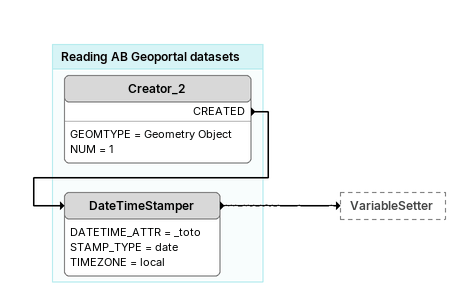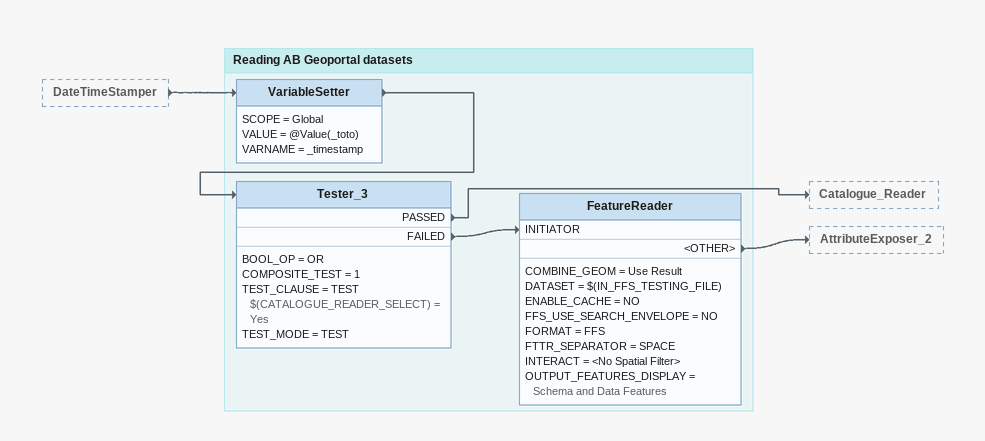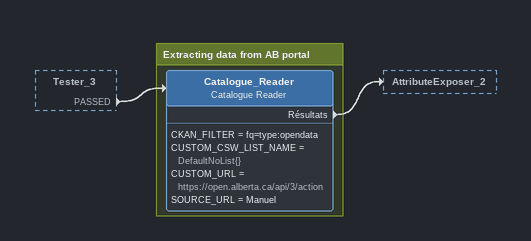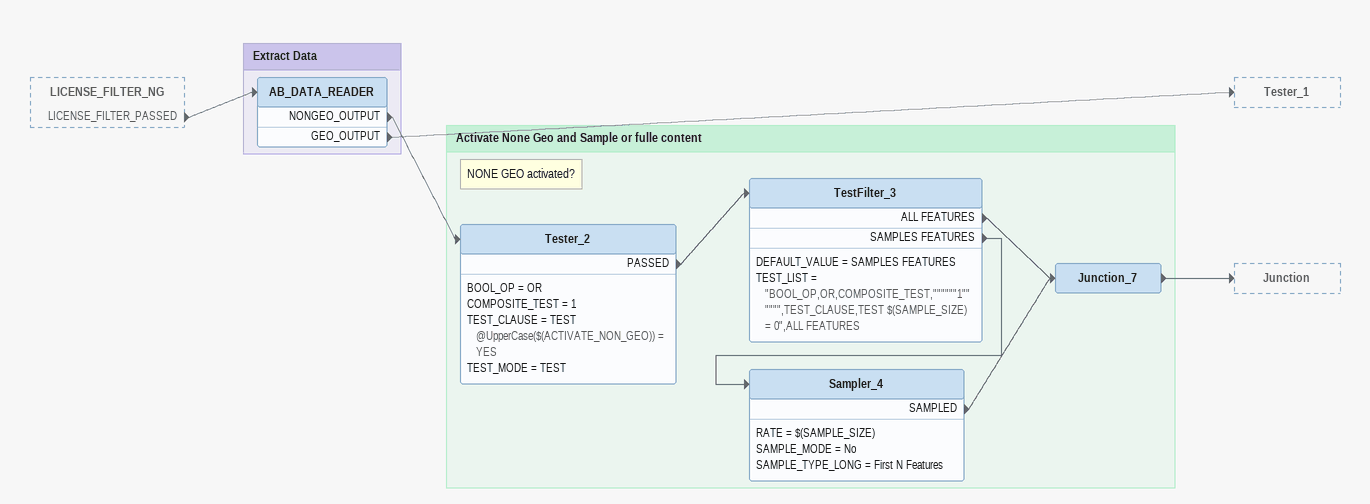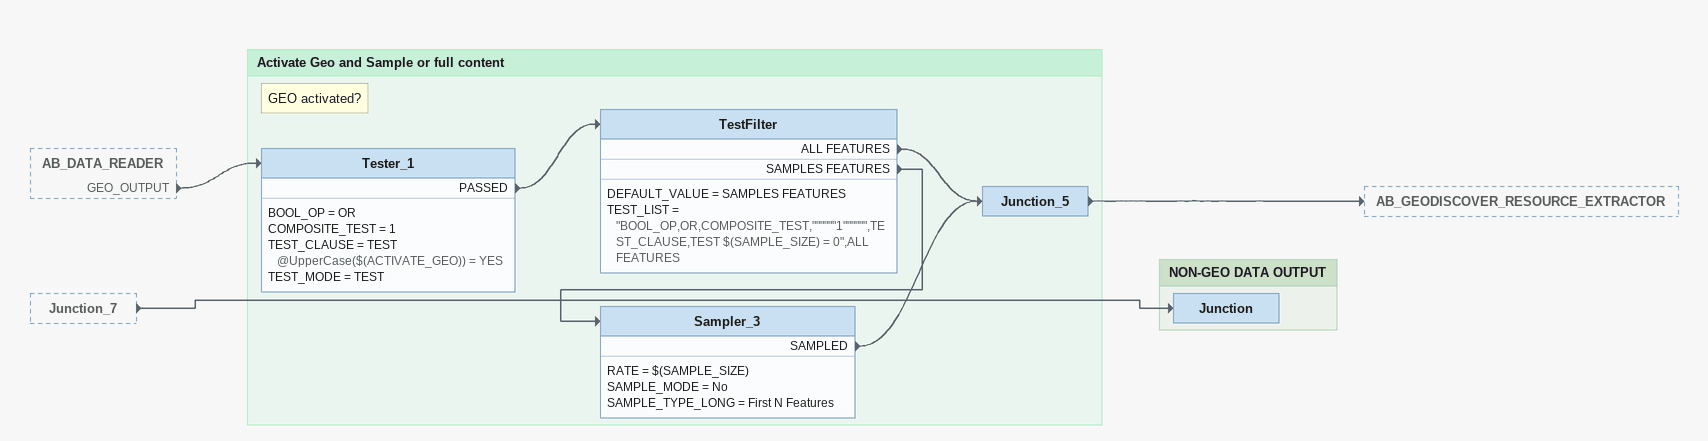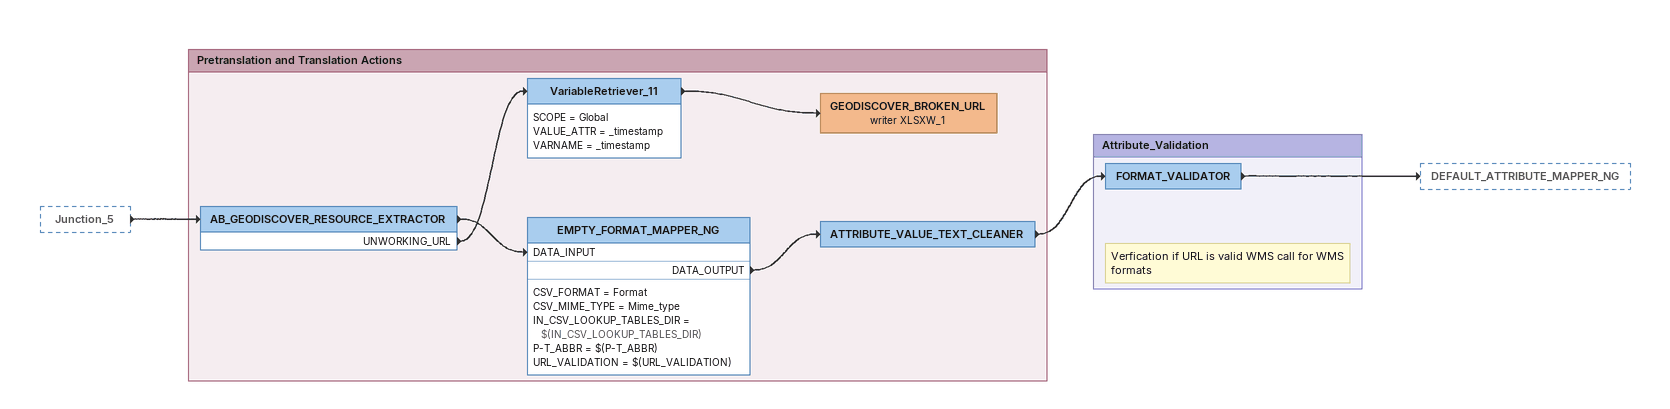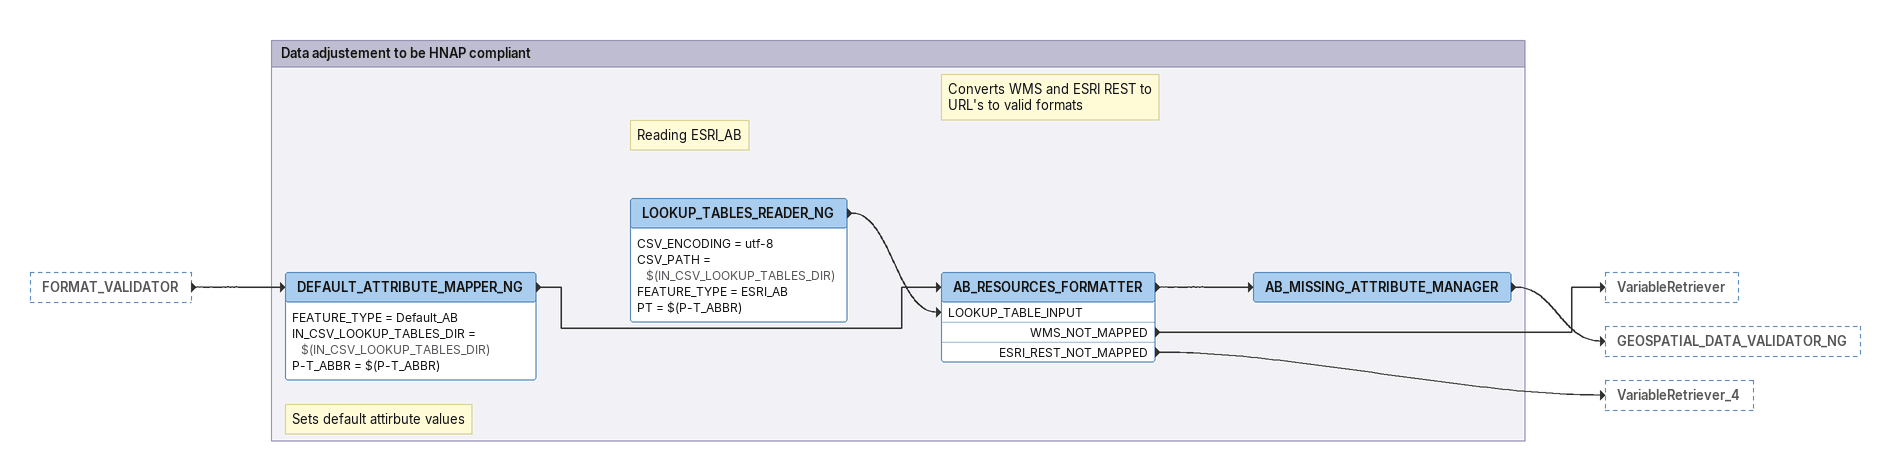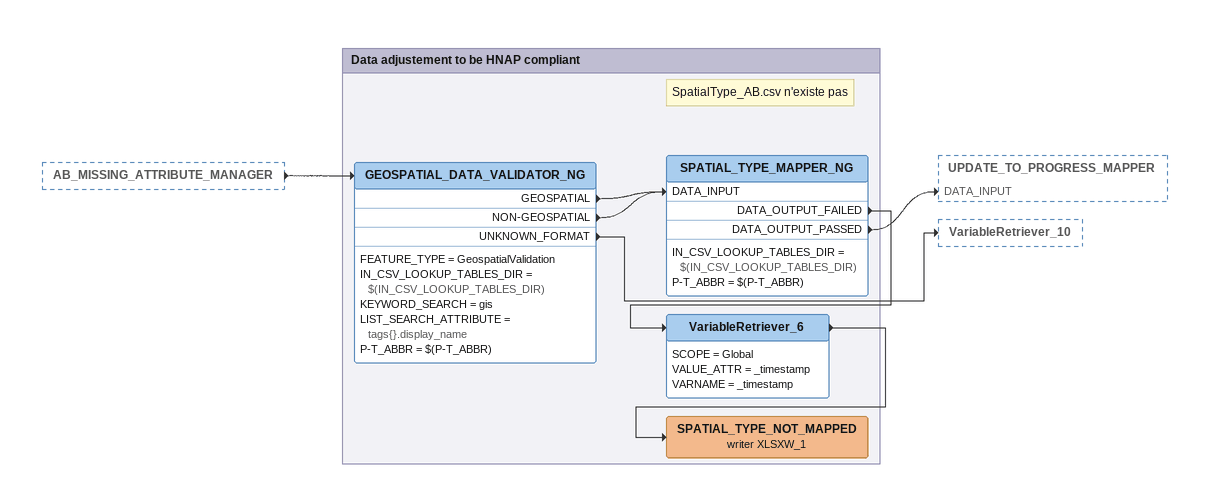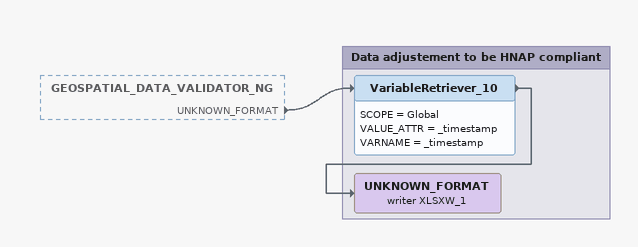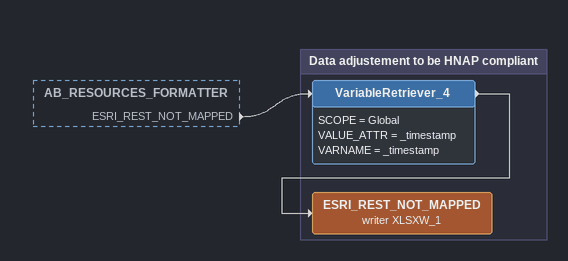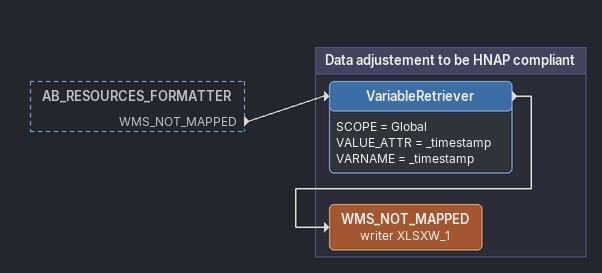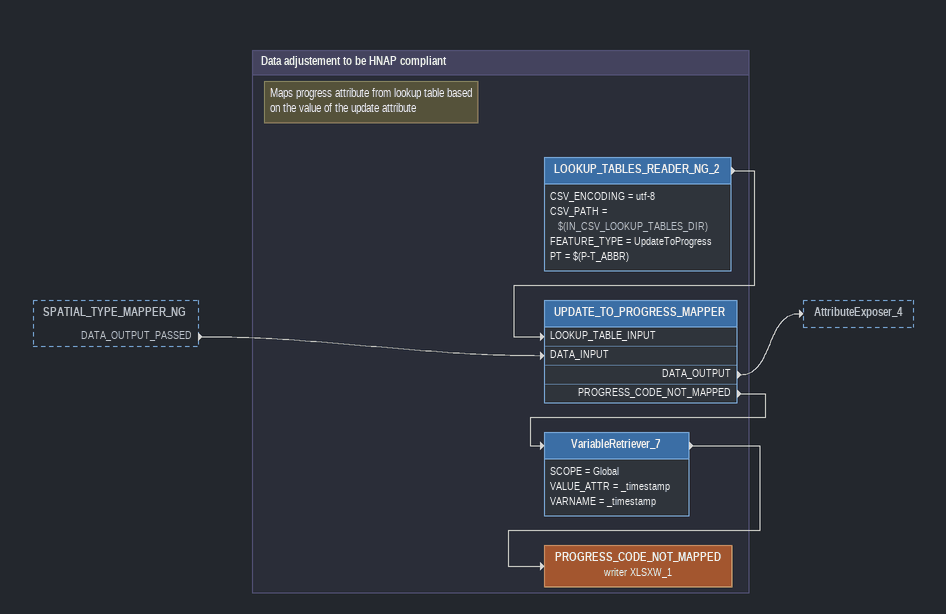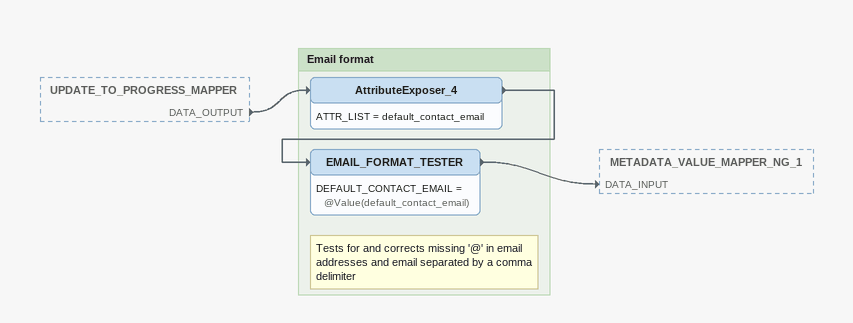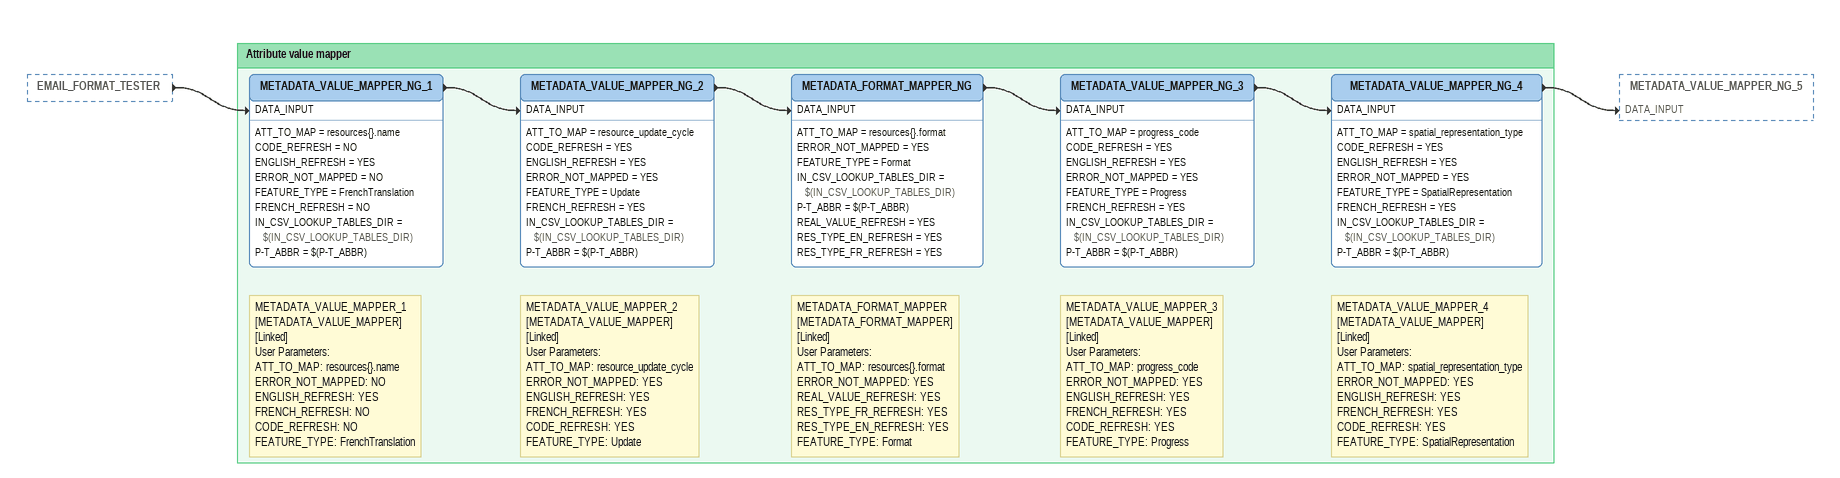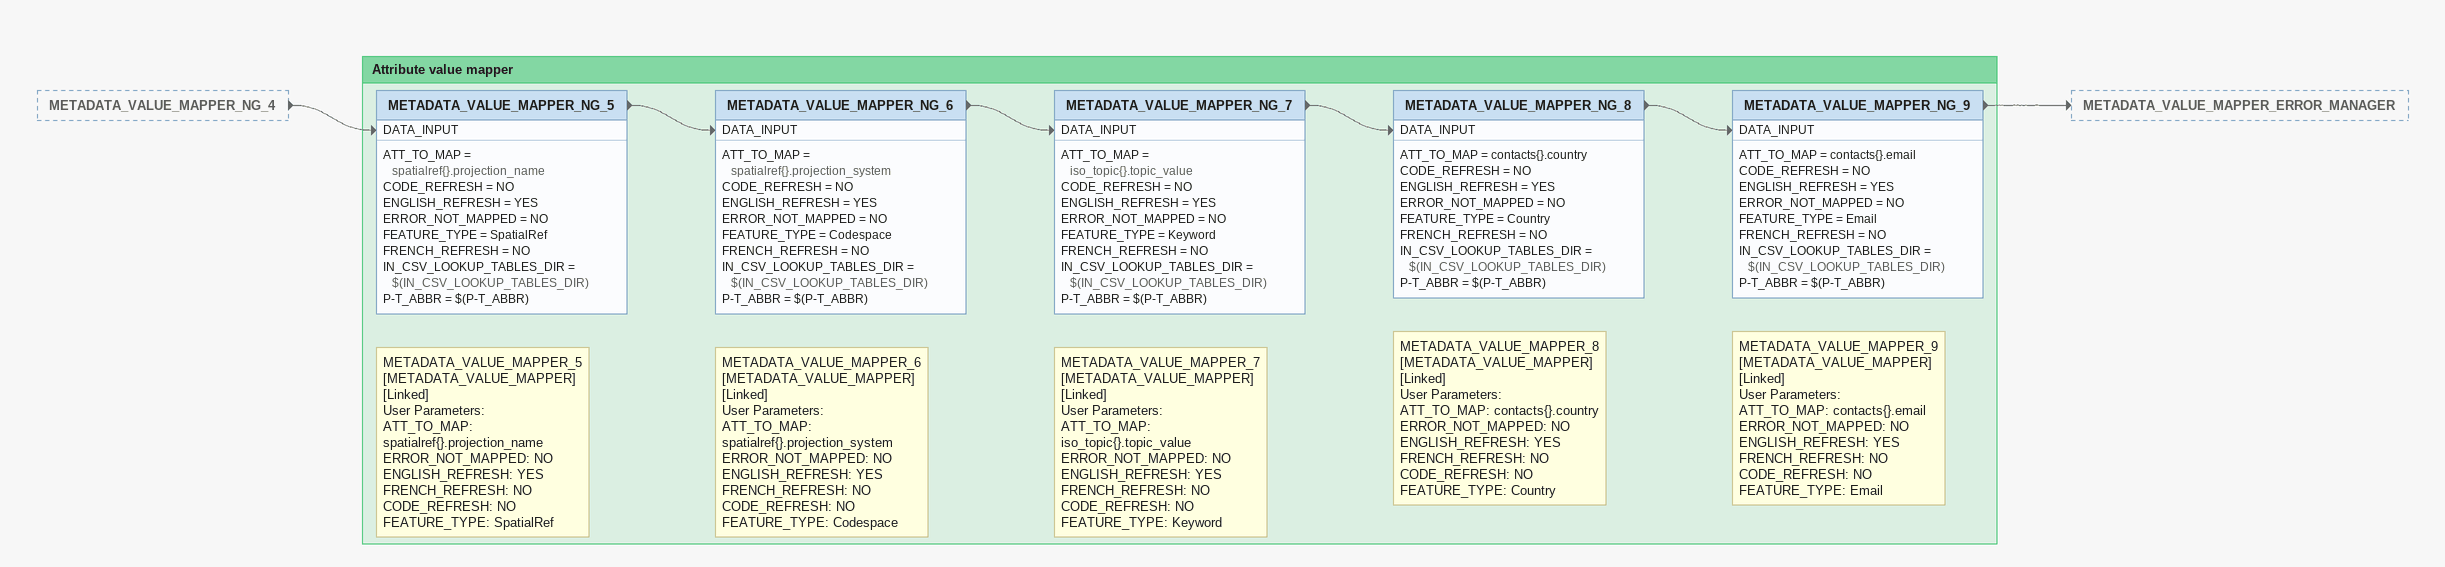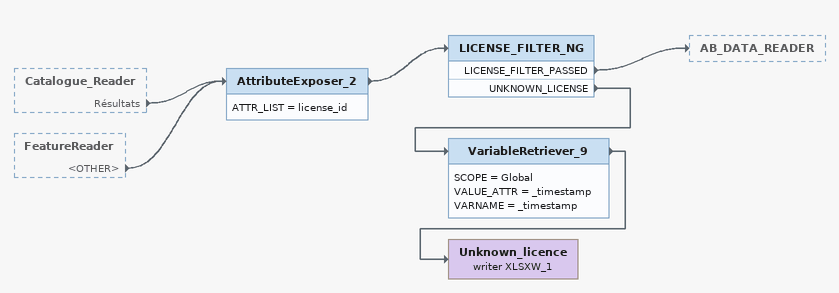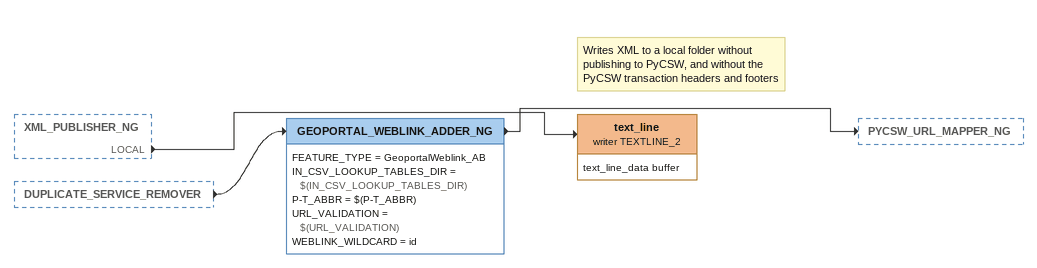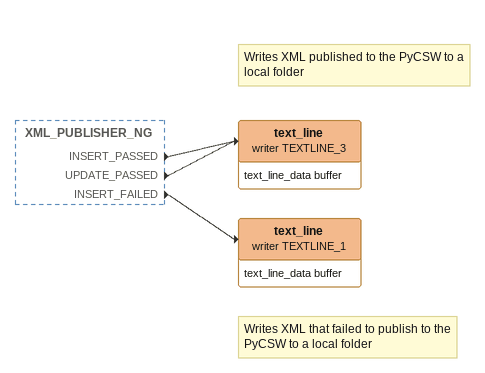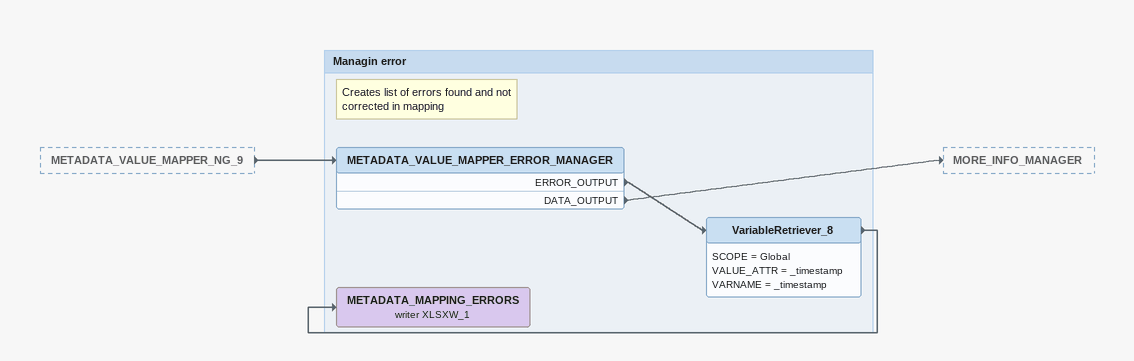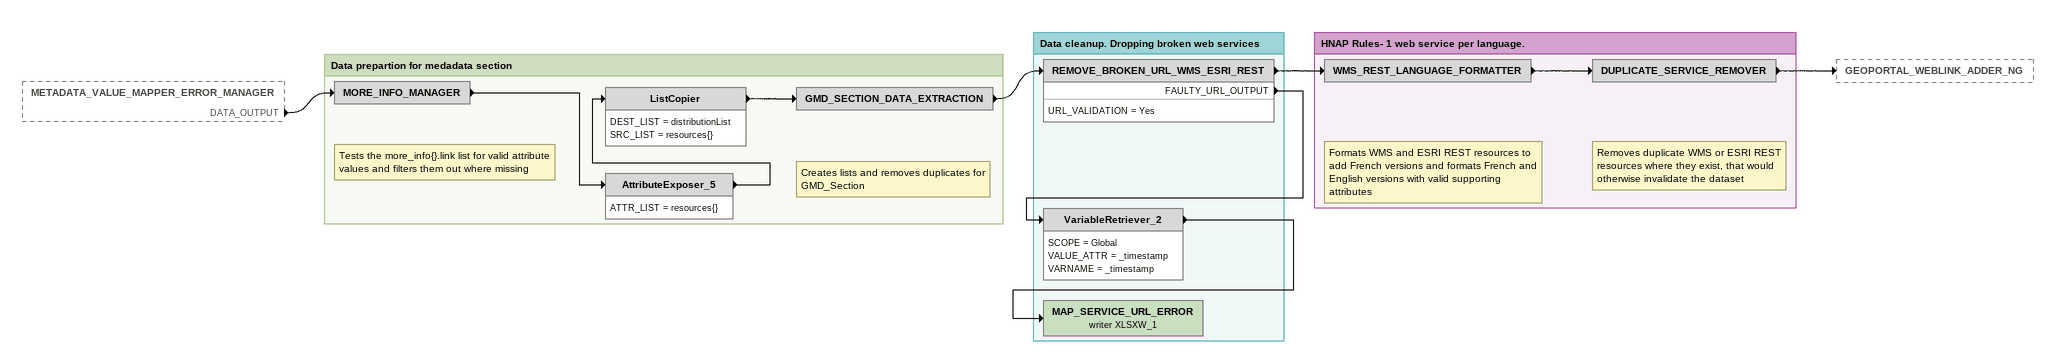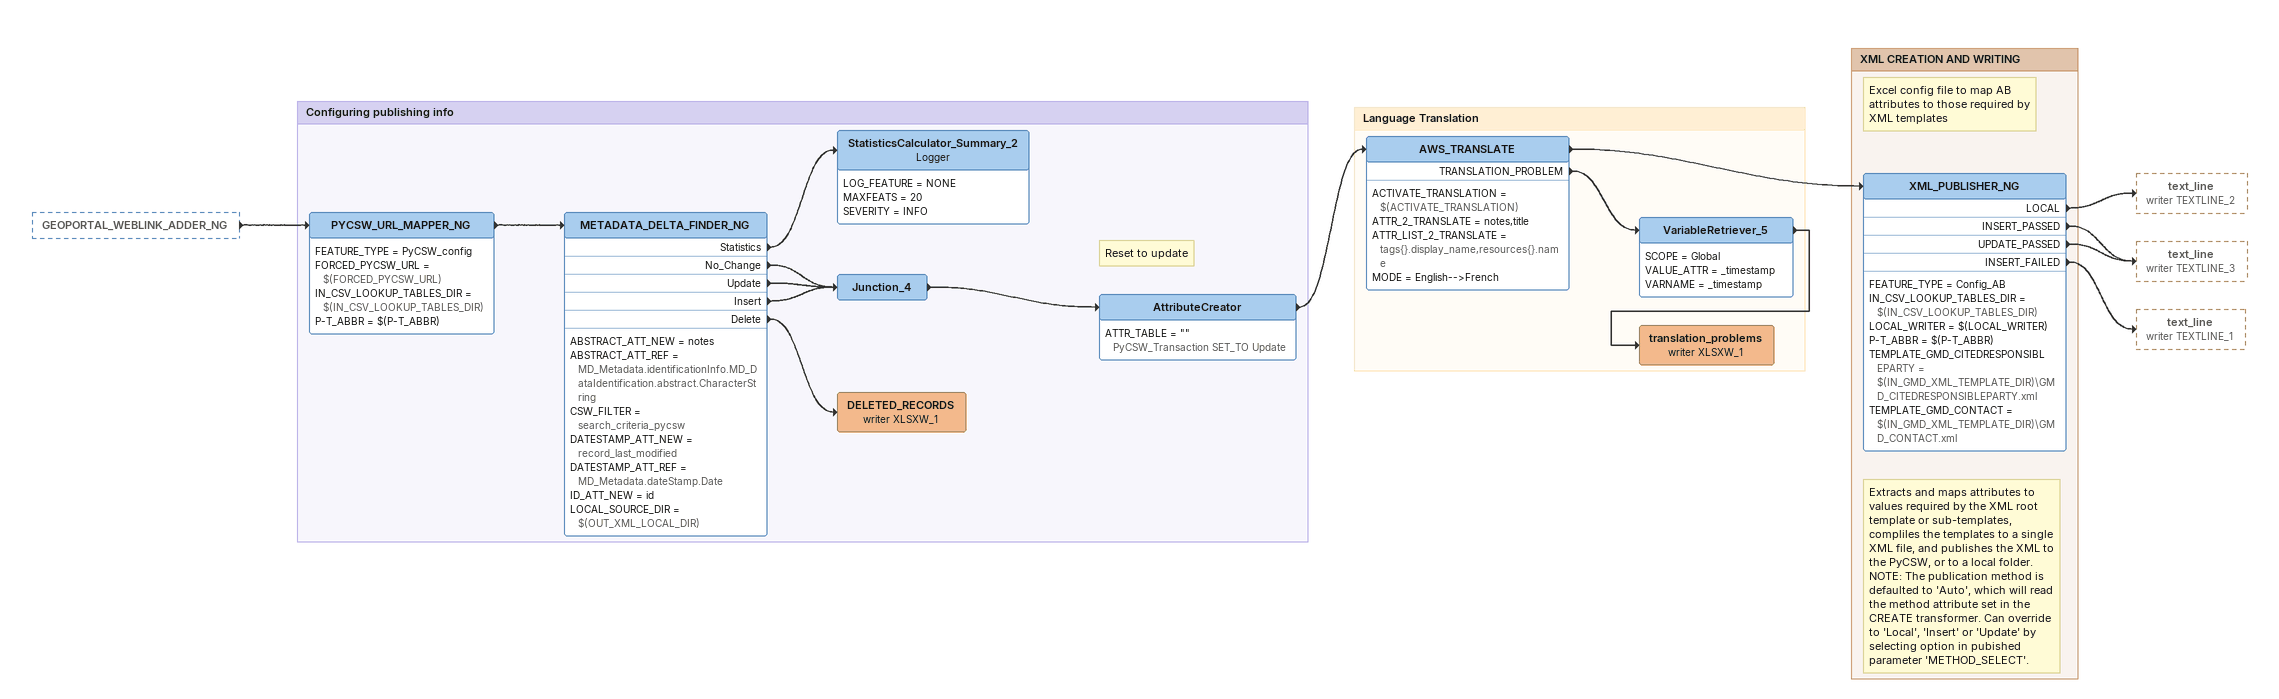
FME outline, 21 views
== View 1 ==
Bookmark: Reading AB Geoportal datasets
Creator_2
    GEOMTYPE = Geometry Object
    NUM = 1
    CREATED -> DateTimeStamper
DateTimeStamper
    DATETIME_ATTR = _toto
    STAMP_TYPE = date
    TIMEZONE = local
    -> VariableSetter

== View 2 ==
DateTimeStamper [outside]
    -> VariableSetter

Bookmark: Reading AB Geoportal datasets
VariableSetter
    SCOPE = Global
    VALUE = @Value(_toto)
    VARNAME = _timestamp
    -> Tester_3
Tester_3
    BOOL_OP = OR
    COMPOSITE_TEST = 1
    TEST_CLAUSE = TEST $(CATALOGUE_READER_SELECT) = Yes
    TEST_MODE = TEST
    PASSED -> Catalogue_Reader
    FAILED -> FeatureReader [INITIATOR]
FeatureReader
    COMBINE_GEOM = Use Result
    DATASET = $(IN_FFS_TESTING_FILE)
    ENABLE_CACHE = NO
    FFS_USE_SEARCH_ENVELOPE = NO
    FORMAT = FFS
    FTTR_SEPARATOR = SPACE
    INTERACT = <No Spatial Filter>
    OUTPUT_FEATURES_DISPLAY = Schema and Data Features
    <OTHER> -> AttributeExposer_2

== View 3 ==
Tester_3 [outside]
    PASSED -> Catalogue_Reader

Bookmark: Extracting data from AB portal
Catalogue_Reader: Catalogue Reader
    CKAN_FILTER = fq=type:opendata
    CUSTOM_CSW_LIST_NAME = DefaultNoList{}
    CUSTOM_URL = https://open.alberta.ca/api/3/action
    SOURCE_URL = Manuel
    Résultats -> AttributeExposer_2

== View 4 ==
LICENSE_FILTER_NG [outside]
    LICENSE_FILTER_PASSED -> AB_DATA_READER

Bookmark: Extract Data
AB_DATA_READER
    NONGEO_OUTPUT -> Tester_2
    GEO_OUTPUT -> Tester_1

Bookmark: Activate None Geo and Sample or fulle content
Note: NONE GEO activated?
Tester_2
    BOOL_OP = OR
    COMPOSITE_TEST = 1
    TEST_CLAUSE = TEST @UpperCase($(ACTIVATE_NON_GEO)) = YES
    TEST_MODE = TEST
    PASSED -> TestFilter_3
TestFilter_3
    DEFAULT_VALUE = SAMPLES FEATURES
    TEST_LIST = "BOOL_OP,OR,COMPOSITE_TEST,""""""1"""""",TEST_CLAUSE,TEST $(SAMPLE_SIZE) = 0",ALL FEATURES
    ALL FEATURES -> Junction_7
    SAMPLES FEATURES -> Sampler_4
Sampler_4
    RATE = $(SAMPLE_SIZE)
    SAMPLE_MODE = No
    SAMPLE_TYPE_LONG = First N Features
    SAMPLED -> Junction_7
Junction_7
    -> Junction

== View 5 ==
AB_DATA_READER [outside]
    GEO_OUTPUT -> Tester_1
Junction_7 [outside]
    -> Junction

Bookmark: Activate Geo and Sample or full content
Note: GEO activated?
Tester_1
    BOOL_OP = OR
    COMPOSITE_TEST = 1
    TEST_CLAUSE = TEST @UpperCase($(ACTIVATE_GEO)) = YES
    TEST_MODE = TEST
    PASSED -> TestFilter
TestFilter
    DEFAULT_VALUE = SAMPLES FEATURES
    TEST_LIST = "BOOL_OP,OR,COMPOSITE_TEST,""""""1"""""",TEST_CLAUSE,TEST $(SAMPLE_SIZE) = 0",ALL FEATURES
    ALL FEATURES -> Junction_5
    SAMPLES FEATURES -> Sampler_3
Sampler_3
    RATE = $(SAMPLE_SIZE)
    SAMPLE_MODE = No
    SAMPLE_TYPE_LONG = First N Features
    SAMPLED -> Junction_5
Junction_5
    -> AB_GEODISCOVER_RESOURCE_EXTRACTOR

Bookmark: NON-GEO DATA OUTPUT
Junction

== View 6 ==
Junction_5 [outside]
    -> AB_GEODISCOVER_RESOURCE_EXTRACTOR

Bookmark: Pretranslation and Translation Actions
AB_GEODISCOVER_RESOURCE_EXTRACTOR
    UNWORKING_URL -> VariableRetriever_11
    -> EMPTY_FORMAT_MAPPER_NG [DATA_INPUT]
VariableRetriever_11
    SCOPE = Global
    VALUE_ATTR = _timestamp
    VARNAME = _timestamp
    -> GEODISCOVER_BROKEN_URL (writer XLSXW_1)
GEODISCOVER_BROKEN_URL (writer XLSXW_1)
EMPTY_FORMAT_MAPPER_NG
    CSV_FORMAT = Format
    CSV_MIME_TYPE = Mime_type
    IN_CSV_LOOKUP_TABLES_DIR = $(IN_CSV_LOOKUP_TABLES_DIR)
    P-T_ABBR = $(P-T_ABBR)
    URL_VALIDATION = $(URL_VALIDATION)
    DATA_OUTPUT -> ATTRIBUTE_VALUE_TEXT_CLEANER
ATTRIBUTE_VALUE_TEXT_CLEANER
    -> FORMAT_VALIDATOR

Bookmark: Attribute_Validation
Note: Verfication if URL is valid WMS call for WMS formats
FORMAT_VALIDATOR
    -> DEFAULT_ATTRIBUTE_MAPPER_NG

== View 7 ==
FORMAT_VALIDATOR [outside]
    -> DEFAULT_ATTRIBUTE_MAPPER_NG

Bookmark: Data adjustement to be HNAP compliant
Note: Sets default attirbute values
DEFAULT_ATTRIBUTE_MAPPER_NG
    FEATURE_TYPE = Default_AB
    IN_CSV_LOOKUP_TABLES_DIR = $(IN_CSV_LOOKUP_TABLES_DIR)
    P-T_ABBR = $(P-T_ABBR)
    -> AB_RESOURCES_FORMATTER
Note: Reading ESRI_AB
LOOKUP_TABLES_READER_NG
    CSV_ENCODING = utf-8
    CSV_PATH = $(IN_CSV_LOOKUP_TABLES_DIR)
    FEATURE_TYPE = ESRI_AB
    PT = $(P-T_ABBR)
    -> AB_RESOURCES_FORMATTER [LOOKUP_TABLE_INPUT]
Note: Converts WMS and ESRI REST to URL's to valid formats
AB_RESOURCES_FORMATTER
    WMS_NOT_MAPPED -> VariableRetriever
    ESRI_REST_NOT_MAPPED -> VariableRetriever_4
    -> AB_MISSING_ATTRIBUTE_MANAGER
AB_MISSING_ATTRIBUTE_MANAGER
    -> GEOSPATIAL_DATA_VALIDATOR_NG

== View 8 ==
AB_MISSING_ATTRIBUTE_MANAGER [outside]
    -> GEOSPATIAL_DATA_VALIDATOR_NG

Bookmark: Data adjustement to be HNAP compliant
GEOSPATIAL_DATA_VALIDATOR_NG
    FEATURE_TYPE = GeospatialValidation
    IN_CSV_LOOKUP_TABLES_DIR = $(IN_CSV_LOOKUP_TABLES_DIR)
    KEYWORD_SEARCH = gis
    LIST_SEARCH_ATTRIBUTE = tags{}.display_name
    P-T_ABBR = $(P-T_ABBR)
    GEOSPATIAL -> SPATIAL_TYPE_MAPPER_NG [DATA_INPUT]
    NON-GEOSPATIAL -> SPATIAL_TYPE_MAPPER_NG [DATA_INPUT]
    UNKNOWN_FORMAT -> VariableRetriever_10
Note: SpatialType_AB.csv n'existe pas
SPATIAL_TYPE_MAPPER_NG
    IN_CSV_LOOKUP_TABLES_DIR = $(IN_CSV_LOOKUP_TABLES_DIR)
    P-T_ABBR = $(P-T_ABBR)
    DATA_OUTPUT_FAILED -> VariableRetriever_6
    DATA_OUTPUT_PASSED -> UPDATE_TO_PROGRESS_MAPPER [DATA_INPUT]
VariableRetriever_6
    SCOPE = Global
    VALUE_ATTR = _timestamp
    VARNAME = _timestamp
    -> SPATIAL_TYPE_NOT_MAPPED (writer XLSXW_1)
SPATIAL_TYPE_NOT_MAPPED (writer XLSXW_1)

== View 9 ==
GEOSPATIAL_DATA_VALIDATOR_NG [outside]
    UNKNOWN_FORMAT -> VariableRetriever_10

Bookmark: Data adjustement to be HNAP compliant
VariableRetriever_10
    SCOPE = Global
    VALUE_ATTR = _timestamp
    VARNAME = _timestamp
    -> UNKNOWN_FORMAT (writer XLSXW_1)
UNKNOWN_FORMAT (writer XLSXW_1)

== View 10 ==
AB_RESOURCES_FORMATTER [outside]
    ESRI_REST_NOT_MAPPED -> VariableRetriever_4

Bookmark: Data adjustement to be HNAP compliant
VariableRetriever_4
    SCOPE = Global
    VALUE_ATTR = _timestamp
    VARNAME = _timestamp
    -> ESRI_REST_NOT_MAPPED (writer XLSXW_1)
ESRI_REST_NOT_MAPPED (writer XLSXW_1)

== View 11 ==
AB_RESOURCES_FORMATTER [outside]
    WMS_NOT_MAPPED -> VariableRetriever

Bookmark: Data adjustement to be HNAP compliant
VariableRetriever
    SCOPE = Global
    VALUE_ATTR = _timestamp
    VARNAME = _timestamp
    -> WMS_NOT_MAPPED (writer XLSXW_1)
WMS_NOT_MAPPED (writer XLSXW_1)

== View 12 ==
SPATIAL_TYPE_MAPPER_NG [outside]
    DATA_OUTPUT_PASSED -> UPDATE_TO_PROGRESS_MAPPER [DATA_INPUT]

Bookmark: Data adjustement to be HNAP compliant
LOOKUP_TABLES_READER_NG_2
    CSV_ENCODING = utf-8
    CSV_PATH = $(IN_CSV_LOOKUP_TABLES_DIR)
    FEATURE_TYPE = UpdateToProgress
    PT = $(P-T_ABBR)
    -> UPDATE_TO_PROGRESS_MAPPER [LOOKUP_TABLE_INPUT]
Note: Maps progress attribute from lookup table based on the value of the update attribute
UPDATE_TO_PROGRESS_MAPPER
    DATA_OUTPUT -> AttributeExposer_4
    PROGRESS_CODE_NOT_MAPPED -> VariableRetriever_7
VariableRetriever_7
    SCOPE = Global
    VALUE_ATTR = _timestamp
    VARNAME = _timestamp
    -> PROGRESS_CODE_NOT_MAPPED (writer XLSXW_1)
PROGRESS_CODE_NOT_MAPPED (writer XLSXW_1)

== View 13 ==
UPDATE_TO_PROGRESS_MAPPER [outside]
    DATA_OUTPUT -> AttributeExposer_4

Bookmark: Email format
AttributeExposer_4
    ATTR_LIST = default_contact_email
    -> EMAIL_FORMAT_TESTER
Note: Tests for and corrects missing '@' in email addresses and email separated by a comma delimiter
EMAIL_FORMAT_TESTER
    DEFAULT_CONTACT_EMAIL = @Value(default_contact_email)
    -> METADATA_VALUE_MAPPER_NG_1 [DATA_INPUT]

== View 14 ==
EMAIL_FORMAT_TESTER [outside]
    -> METADATA_VALUE_MAPPER_NG_1 [DATA_INPUT]

Bookmark: Attribute value mapper
Note: METADATA_VALUE_MAPPER_1 [METADATA_VALUE_MAPPER] / [Linked] / User Parameters: / ATT_TO_MAP: resources{}.name / ERROR_NOT_MAPPED: NO / ENGLISH_REFRESH: YES / FRENCH_REFRESH: NO / CODE_REFRESH: NO / FEATURE_TYPE: FrenchTranslation
METADATA_VALUE_MAPPER_NG_1
    ATT_TO_MAP = resources{}.name
    CODE_REFRESH = NO
    ENGLISH_REFRESH = YES
    ERROR_NOT_MAPPED = NO
    FEATURE_TYPE = FrenchTranslation
    FRENCH_REFRESH = NO
    IN_CSV_LOOKUP_TABLES_DIR = $(IN_CSV_LOOKUP_TABLES_DIR)
    P-T_ABBR = $(P-T_ABBR)
    -> METADATA_VALUE_MAPPER_NG_2 [DATA_INPUT]
Note: METADATA_VALUE_MAPPER_2 [METADATA_VALUE_MAPPER] / [Linked] / User Parameters: / ATT_TO_MAP: resource_update_cycle / ERROR_NOT_MAPPED: YES / ENGLISH_REFRESH: YES / FRENCH_REFRESH: YES / CODE_REFRESH: YES / FEATURE_TYPE: Update
METADATA_VALUE_MAPPER_NG_2
    ATT_TO_MAP = resource_update_cycle
    CODE_REFRESH = YES
    ENGLISH_REFRESH = YES
    ERROR_NOT_MAPPED = YES
    FEATURE_TYPE = Update
    FRENCH_REFRESH = YES
    IN_CSV_LOOKUP_TABLES_DIR = $(IN_CSV_LOOKUP_TABLES_DIR)
    P-T_ABBR = $(P-T_ABBR)
    -> METADATA_FORMAT_MAPPER_NG [DATA_INPUT]
Note: METADATA_FORMAT_MAPPER [METADATA_FORMAT_MAPPER] / [Linked] / User Parameters: / ATT_TO_MAP: resources{}.format / ERROR_NOT_MAPPED: YES / REAL_VALUE_REFRESH: YES / RES_TYPE_FR_REFRESH: YES / RES_TYPE_EN_REFRESH: YES / FEATURE_TYPE: Format
METADATA_FORMAT_MAPPER_NG
    ATT_TO_MAP = resources{}.format
    ERROR_NOT_MAPPED = YES
    FEATURE_TYPE = Format
    IN_CSV_LOOKUP_TABLES_DIR = $(IN_CSV_LOOKUP_TABLES_DIR)
    P-T_ABBR = $(P-T_ABBR)
    REAL_VALUE_REFRESH = YES
    RES_TYPE_EN_REFRESH = YES
    RES_TYPE_FR_REFRESH = YES
    -> METADATA_VALUE_MAPPER_NG_3 [DATA_INPUT]
Note: METADATA_VALUE_MAPPER_3 [METADATA_VALUE_MAPPER] / [Linked] / User Parameters: / ATT_TO_MAP: progress_code / ERROR_NOT_MAPPED: YES / ENGLISH_REFRESH: YES / FRENCH_REFRESH: YES / CODE_REFRESH: YES / FEATURE_TYPE: Progress
METADATA_VALUE_MAPPER_NG_3
    ATT_TO_MAP = progress_code
    CODE_REFRESH = YES
    ENGLISH_REFRESH = YES
    ERROR_NOT_MAPPED = YES
    FEATURE_TYPE = Progress
    FRENCH_REFRESH = YES
    IN_CSV_LOOKUP_TABLES_DIR = $(IN_CSV_LOOKUP_TABLES_DIR)
    P-T_ABBR = $(P-T_ABBR)
    -> METADATA_VALUE_MAPPER_NG_4 [DATA_INPUT]
Note: METADATA_VALUE_MAPPER_4 [METADATA_VALUE_MAPPER] / [Linked] / User Parameters: / ATT_TO_MAP: spatial_representation_type / ERROR_NOT_MAPPED: YES / ENGLISH_REFRESH: YES / FRENCH_REFRESH: YES / CODE_REFRESH: YES / FEATURE_TYPE: SpatialRepresentation
METADATA_VALUE_MAPPER_NG_4
    ATT_TO_MAP = spatial_representation_type
    CODE_REFRESH = YES
    ENGLISH_REFRESH = YES
    ERROR_NOT_MAPPED = YES
    FEATURE_TYPE = SpatialRepresentation
    FRENCH_REFRESH = YES
    IN_CSV_LOOKUP_TABLES_DIR = $(IN_CSV_LOOKUP_TABLES_DIR)
    P-T_ABBR = $(P-T_ABBR)
    -> METADATA_VALUE_MAPPER_NG_5 [DATA_INPUT]

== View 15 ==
METADATA_VALUE_MAPPER_NG_4 [outside]
    -> METADATA_VALUE_MAPPER_NG_5 [DATA_INPUT]

Bookmark: Attribute value mapper
Note: METADATA_VALUE_MAPPER_5 [METADATA_VALUE_MAPPER] / [Linked] / User Parameters: / ATT_TO_MAP: spatialref{}.projection_name / ERROR_NOT_MAPPED: NO / ENGLISH_REFRESH: YES / FRENCH_REFRESH: NO / CODE_REFRESH: NO / FEATURE_TYPE: SpatialRef
METADATA_VALUE_MAPPER_NG_5
    ATT_TO_MAP = spatialref{}.projection_name
    CODE_REFRESH = NO
    ENGLISH_REFRESH = YES
    ERROR_NOT_MAPPED = NO
    FEATURE_TYPE = SpatialRef
    FRENCH_REFRESH = NO
    IN_CSV_LOOKUP_TABLES_DIR = $(IN_CSV_LOOKUP_TABLES_DIR)
    P-T_ABBR = $(P-T_ABBR)
    -> METADATA_VALUE_MAPPER_NG_6 [DATA_INPUT]
Note: METADATA_VALUE_MAPPER_6 [METADATA_VALUE_MAPPER] / [Linked] / User Parameters: / ATT_TO_MAP: spatialref{}.projection_system / ERROR_NOT_MAPPED: NO / ENGLISH_REFRESH: YES / FRENCH_REFRESH: NO / CODE_REFRESH: NO / FEATURE_TYPE: Codespace
METADATA_VALUE_MAPPER_NG_6
    ATT_TO_MAP = spatialref{}.projection_system
    CODE_REFRESH = NO
    ENGLISH_REFRESH = YES
    ERROR_NOT_MAPPED = NO
    FEATURE_TYPE = Codespace
    FRENCH_REFRESH = NO
    IN_CSV_LOOKUP_TABLES_DIR = $(IN_CSV_LOOKUP_TABLES_DIR)
    P-T_ABBR = $(P-T_ABBR)
    -> METADATA_VALUE_MAPPER_NG_7 [DATA_INPUT]
Note: METADATA_VALUE_MAPPER_7 [METADATA_VALUE_MAPPER] / [Linked] / User Parameters: / ATT_TO_MAP: iso_topic{}.topic_value / ERROR_NOT_MAPPED: NO / ENGLISH_REFRESH: YES / FRENCH_REFRESH: NO / CODE_REFRESH: NO / FEATURE_TYPE: Keyword
METADATA_VALUE_MAPPER_NG_7
    ATT_TO_MAP = iso_topic{}.topic_value
    CODE_REFRESH = NO
    ENGLISH_REFRESH = YES
    ERROR_NOT_MAPPED = NO
    FEATURE_TYPE = Keyword
    FRENCH_REFRESH = NO
    IN_CSV_LOOKUP_TABLES_DIR = $(IN_CSV_LOOKUP_TABLES_DIR)
    P-T_ABBR = $(P-T_ABBR)
    -> METADATA_VALUE_MAPPER_NG_8 [DATA_INPUT]
Note: METADATA_VALUE_MAPPER_8 [METADATA_VALUE_MAPPER] / [Linked] / User Parameters: / ATT_TO_MAP: contacts{}.country / ERROR_NOT_MAPPED: NO / ENGLISH_REFRESH: YES / FRENCH_REFRESH: NO / CODE_REFRESH: NO / FEATURE_TYPE: Country
METADATA_VALUE_MAPPER_NG_8
    ATT_TO_MAP = contacts{}.country
    CODE_REFRESH = NO
    ENGLISH_REFRESH = YES
    ERROR_NOT_MAPPED = NO
    FEATURE_TYPE = Country
    FRENCH_REFRESH = NO
    IN_CSV_LOOKUP_TABLES_DIR = $(IN_CSV_LOOKUP_TABLES_DIR)
    P-T_ABBR = $(P-T_ABBR)
    -> METADATA_VALUE_MAPPER_NG_9 [DATA_INPUT]
Note: METADATA_VALUE_MAPPER_9 [METADATA_VALUE_MAPPER] / [Linked] / User Parameters: / ATT_TO_MAP: contacts{}.email / ERROR_NOT_MAPPED: NO / ENGLISH_REFRESH: YES / FRENCH_REFRESH: NO / CODE_REFRESH: NO / FEATURE_TYPE: Email
METADATA_VALUE_MAPPER_NG_9
    ATT_TO_MAP = contacts{}.email
    CODE_REFRESH = NO
    ENGLISH_REFRESH = YES
    ERROR_NOT_MAPPED = NO
    FEATURE_TYPE = Email
    FRENCH_REFRESH = NO
    IN_CSV_LOOKUP_TABLES_DIR = $(IN_CSV_LOOKUP_TABLES_DIR)
    P-T_ABBR = $(P-T_ABBR)
    -> METADATA_VALUE_MAPPER_ERROR_MANAGER

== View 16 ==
Catalogue_Reader [outside]
    Résultats -> AttributeExposer_2
FeatureReader [outside]
    <OTHER> -> AttributeExposer_2
AttributeExposer_2
    ATTR_LIST = license_id
    -> LICENSE_FILTER_NG
LICENSE_FILTER_NG
    LICENSE_FILTER_PASSED -> AB_DATA_READER
    UNKNOWN_LICENSE -> VariableRetriever_9
VariableRetriever_9
    SCOPE = Global
    VALUE_ATTR = _timestamp
    VARNAME = _timestamp
    -> Unknown_licence (writer XLSXW_1)
Unknown_licence (writer XLSXW_1)

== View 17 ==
XML_PUBLISHER_NG [outside]
    LOCAL -> text_line (writer TEXTLINE_2)
DUPLICATE_SERVICE_REMOVER [outside]
    -> GEOPORTAL_WEBLINK_ADDER_NG
GEOPORTAL_WEBLINK_ADDER_NG
    FEATURE_TYPE = GeoportalWeblink_AB
    IN_CSV_LOOKUP_TABLES_DIR = $(IN_CSV_LOOKUP_TABLES_DIR)
    P-T_ABBR = $(P-T_ABBR)
    URL_VALIDATION = $(URL_VALIDATION)
    WEBLINK_WILDCARD = id
    -> PYCSW_URL_MAPPER_NG
Note: Writes XML to a local folder without publishing to PyCSW, and without the PyCSW transaction headers and footers
text_line (writer TEXTLINE_2)
    attributes: text_line_data buffer

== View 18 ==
XML_PUBLISHER_NG [outside]
    INSERT_PASSED -> text_line (writer TEXTLINE_3)
    UPDATE_PASSED -> text_line (writer TEXTLINE_3)
    INSERT_FAILED -> text_line (writer TEXTLINE_1)
Note: Writes XML published to the PyCSW to a local folder
text_line (writer TEXTLINE_3)
    attributes: text_line_data buffer
Note: Writes XML that failed to publish to the PyCSW to a local folder
text_line (writer TEXTLINE_1)
    attributes: text_line_data buffer

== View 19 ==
METADATA_VALUE_MAPPER_NG_9 [outside]
    -> METADATA_VALUE_MAPPER_ERROR_MANAGER

Bookmark: Managin error
Note: Creates list of errors found and not corrected in mapping
METADATA_VALUE_MAPPER_ERROR_MANAGER
    ERROR_OUTPUT -> VariableRetriever_8
    DATA_OUTPUT -> MORE_INFO_MANAGER
VariableRetriever_8
    SCOPE = Global
    VALUE_ATTR = _timestamp
    VARNAME = _timestamp
    -> METADATA_MAPPING_ERRORS (writer XLSXW_1)
METADATA_MAPPING_ERRORS (writer XLSXW_1)

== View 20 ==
METADATA_VALUE_MAPPER_ERROR_MANAGER [outside]
    DATA_OUTPUT -> MORE_INFO_MANAGER

Bookmark: Data prepartion for medadata section
Note: Tests the more_info{}.link list for valid attribute values and filters them out where missing
MORE_INFO_MANAGER
    -> AttributeExposer_5
AttributeExposer_5
    ATTR_LIST = resources{}
    -> ListCopier
ListCopier
    DEST_LIST = distributionList
    SRC_LIST = resources{}
    -> GMD_SECTION_DATA_EXTRACTION
Note: Creates lists and removes duplicates for GMD_Section
GMD_SECTION_DATA_EXTRACTION
    -> REMOVE_BROKEN_URL_WMS_ESRI_REST

Bookmark: Data cleanup. Dropping broken web services
REMOVE_BROKEN_URL_WMS_ESRI_REST
    URL_VALIDATION = Yes
    -> WMS_REST_LANGUAGE_FORMATTER
    FAULTY_URL_OUTPUT -> VariableRetriever_2
VariableRetriever_2
    SCOPE = Global
    VALUE_ATTR = _timestamp
    VARNAME = _timestamp
    -> MAP_SERVICE_URL_ERROR (writer XLSXW_1)
MAP_SERVICE_URL_ERROR (writer XLSXW_1)

Bookmark: HNAP Rules- 1 web service per language.
Note: Formats WMS and ESRI REST resources to add French versions and formats French and English versions with valid supporting attributes
WMS_REST_LANGUAGE_FORMATTER
    -> DUPLICATE_SERVICE_REMOVER
Note: Removes duplicate WMS or ESRI REST resources where they exist, that would otherwise invalidate the dataset
DUPLICATE_SERVICE_REMOVER
    -> GEOPORTAL_WEBLINK_ADDER_NG

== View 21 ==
GEOPORTAL_WEBLINK_ADDER_NG [outside]
    -> PYCSW_URL_MAPPER_NG

Bookmark: Configuring publishing info
PYCSW_URL_MAPPER_NG
    FEATURE_TYPE = PyCSW_config
    FORCED_PYCSW_URL = $(FORCED_PYCSW_URL)
    IN_CSV_LOOKUP_TABLES_DIR = $(IN_CSV_LOOKUP_TABLES_DIR)
    P-T_ABBR = $(P-T_ABBR)
    -> METADATA_DELTA_FINDER_NG
METADATA_DELTA_FINDER_NG
    ABSTRACT_ATT_NEW = notes
    ABSTRACT_ATT_REF = MD_Metadata.identificationInfo.MD_DataIdentification.abstract.CharacterString
    CSW_FILTER = search_criteria_pycsw
    DATESTAMP_ATT_NEW = record_last_modified
    DATESTAMP_ATT_REF = MD_Metadata.dateStamp.Date
    ID_ATT_NEW = id
    LOCAL_SOURCE_DIR = $(OUT_XML_LOCAL_DIR)
    Statistics -> StatisticsCalculator_Summary_2
    No_Change -> Junction_4
    Update -> Junction_4
    Insert -> Junction_4
    Delete -> DELETED_RECORDS (writer XLSXW_1)
StatisticsCalculator_Summary_2: Logger
    LOG_FEATURE = NONE
    MAXFEATS = 20
    SEVERITY = INFO
Junction_4
    -> AttributeCreator
Note: Reset to update
AttributeCreator
    ATTR_TABLE = "" PyCSW_Transaction SET_TO Update
    -> AWS_TRANSLATE
DELETED_RECORDS (writer XLSXW_1)

Bookmark: Language Translation
AWS_TRANSLATE
    ACTIVATE_TRANSLATION = $(ACTIVATE_TRANSLATION)
    ATTR_2_TRANSLATE = notes,title
    ATTR_LIST_2_TRANSLATE = tags{}.display_name,resources{}.name
    MODE = English-->French
    -> XML_PUBLISHER_NG
    TRANSLATION_PROBLEM -> VariableRetriever_5
VariableRetriever_5
    SCOPE = Global
    VALUE_ATTR = _timestamp
    VARNAME = _timestamp
    -> translation_problems (writer XLSXW_1)
translation_problems (writer XLSXW_1)

Bookmark: XML CREATION AND WRITING
Note: Extracts and maps attributes to values required by the XML root template or sub-templates, compliles the templates to a single XML file, and publishes the XML to the PyCSW, or to a local folder. / NOTE: The publication method is defaulted to 'Auto', which will read the method attribute set in the CREATE transformer. Can override to 'Local', 'Insert' or 'Update' by selecting option in pubished parameter 'METHOD_SELECT'.
Note: Excel config file to map AB attributes to those required by XML templates
XML_PUBLISHER_NG
    FEATURE_TYPE = Config_AB
    IN_CSV_LOOKUP_TABLES_DIR = $(IN_CSV_LOOKUP_TABLES_DIR)
    LOCAL_WRITER = $(LOCAL_WRITER)
    P-T_ABBR = $(P-T_ABBR)
    TEMPLATE_GMD_CITEDRESPONSIBLEPARTY = $(IN_GMD_XML_TEMPLATE_DIR)\GMD_CITEDRESPONSIBLEPARTY.xml
    TEMPLATE_GMD_CONTACT = $(IN_GMD_XML_TEMPLATE_DIR)\GMD_CONTACT.xml
    LOCAL -> text_line (writer TEXTLINE_2)
    INSERT_PASSED -> text_line (writer TEXTLINE_3)
    UPDATE_PASSED -> text_line (writer TEXTLINE_3)
    INSERT_FAILED -> text_line (writer TEXTLINE_1)
